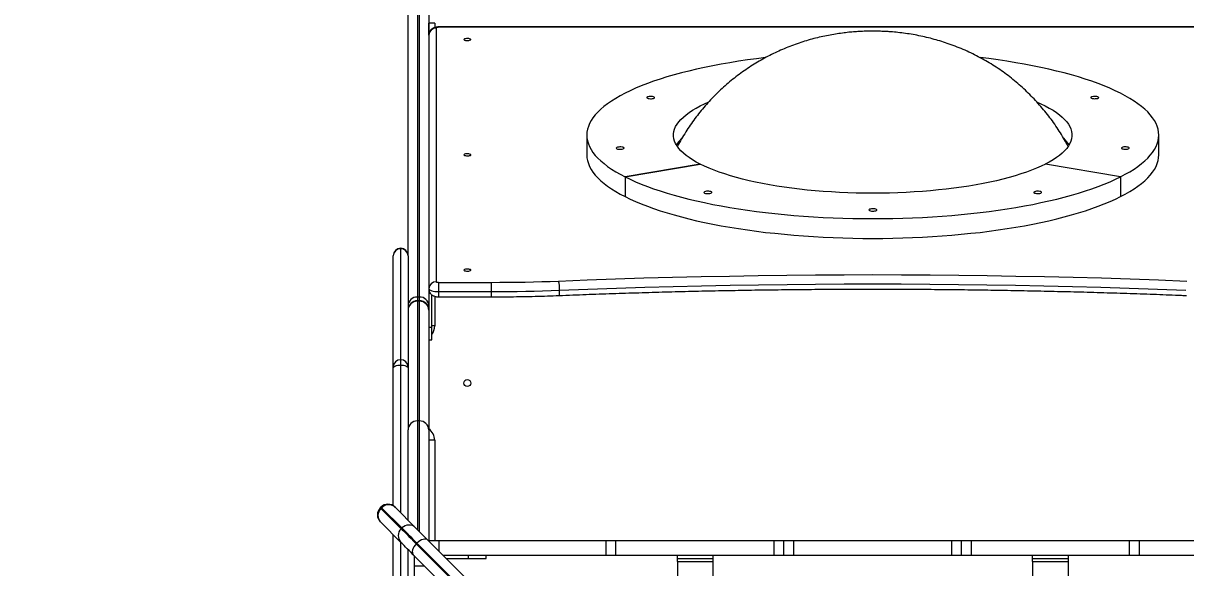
# Model space of a CAD drawing. Header units: millimetres. Extents: x -5609 to 5139, y -3980 to 3221.
# Drawn here: x -531 to 647, y 665 to 1217 of the extents above; entities that cross this region are included whole.
import ezdxf

# ---------------------------------------------------------------- set-up
doc = ezdxf.new("R2010")
doc.units = ezdxf.units.MM
for name, color, linetype in [('DIKOM_ОБЪЕКТ', 7, 'Continuous'), ('DIKOM_РАЗМЕР_ЗОНА', 7, 'Continuous'), ('DIKOM_РАЗМЕР_ОБЪЕКТА', 7, 'Continuous')]:
    doc.layers.add(name, color=color, linetype=linetype)
doc.styles.add('style1', font='arial.ttf', dxfattribs={"width": 0.8})
doc.dimstyles.new('1-50', dxfattribs={"dimtxt": 300, "dimasz": 200, "dimexe": 100, "dimexo": 0, "dimgap": 100, "dimtad": 1, "dimtxsty": 'style1', "dimcen": 200, "dimclrd": 7, "dimclre": 7, "dimclrt": 7, "dimadec": 1, "dimazin": 2, "dimtfac": 1, "dimtmove": 0, "dimatfit": 2, "dimfxl": 0, "dimlwd": 25, "dimlwe": 18, "dimarcsym": 0})

# ---------------------------------------------------------------- blocks, each defined once
blk = doc.blocks.new('A$Cc336a1e3')
at = {"color": 7, "linetype": 'Continuous', "lineweight": 15}
for p, q in [((2688.5, 2981.3), (2688.5, 2212.2)), ((2690.5, 2212.2), (2690.5, 2981.3)), ((2679, 2254.1), (2679, 2972.2)), ((2700, 2972.2), (2700, 2203.1)), ((2706, 2489.9), (2700, 2489.9)), ((2700, 2477.9), (2700, 2489.9)), ((2707.5, 2485.1), (2707.5, 2227.8)), ((3590, 2486.1), (2710, 2486.1)), ((3590, 2485.8), (2710, 2485.8)), ((2860.1, 2376.5), (2860.1, 2356.4)), ((3439.9, 2356.4), (3439.9, 2376.5)), ((2975.1, 2347), (2898.9, 2334.1)), ((2899, 2334.1), (2975.2, 2346.9)), ((3324.9, 2347), (3324.9, 2347)), ((3324.9, 2347), (3324.9, 2346.9)), ((3401.2, 2334.1), (3325, 2347)), ((2898.9, 2334.1), (2898.9, 2314)), ((2899, 2334.1), (2899, 2314)), ((3401.2, 2334.1), (3401.2, 2314.1)), ((2899, 2314), (2899, 2314)), ((2664, 2254), (2664, 2254.1)), ((2664, 2141.4), (2664, 2254)), ((2671.5, 2148.5), (2671.5, 2261.2)), ((2679, 2254.1), (2679, 2254)), ((2679, 2254), (2679, 2141.4)), ((2710, 2217.7), (2710, 2227)), ((2710, 2227), (2763.6, 2227)), ((2710, 2217.7), (2763.6, 2217.7)), ((2763.6, 2217.7), (2763.6, 2227)), ((2690.5, 2212.2), (2688.5, 2212.2)), ((2690.5, 2208.4), (2688.5, 2208.4)), ((2688.5, 2207.9), (2688.5, 2086.5)), ((2690.5, 2207.9), (2688.5, 2207.9)), ((2690.5, 2086.5), (2690.5, 2207.9)), ((2703, 2214.1), (2703, 2214.4)), ((2703, 2181.6), (2703, 2214.1)), ((2710, 2212.4), (2763.6, 2212.4)), ((2700, 2203.1), (2700, 2202.7)), ((2700, 2202.7), (2700, 2198.9)), ((2700, 2198.9), (2700, 2077.4)), ((2700, 2198.9), (2700, 2198.9)), ((2700, 2181.6), (2703, 2181.6)), ((2703, 2168.9), (2703, 2181.6)), ((2700, 2168.9), (2703, 2168.9)), ((2671.5, 2143.2), (2671.5, 2148.5)), ((2664, 2140), (2664, 2141.4)), ((2664, 2000.4), (2664, 2140)), ((2679, 2141.4), (2679, 2140)), ((2679, 2140), (2679, 2077.4)), ((2690.5, 2086.5), (2688.5, 2086.5)), ((2679, 1985.8), (2679, 2077.4)), ((2700, 2077.4), (2700, 1964.8)), ((2706, 2066.9), (2700, 2066.9)), ((2651.5, 1999.1), (2650.8, 1998.4)), ((2652.2, 1998.4), (2651.5, 1997.7)), ((2651.5, 1997.7), (2672, 1977.2)), ((2672.7, 1977.9), (2652.2, 1998.4)), ((2666.1, 1998.7), (2686.6, 1978.1)), ((2671.8, 1963.3), (2651.2, 1983.8)), ((2664, 1863.9), (2664, 1971.1)), ((2672.7, 1977.9), (2672, 1977.2)), ((2686.6, 1978.1), (2699.1, 1965.6)), ((2679, 1862.8), (2679, 1956.1)), ((2688, 1962.6), (2687.3, 1961.9)), ((2687.3, 1961.9), (2750.8, 1898.4)), ((2751.5, 1899.1), (2688, 1962.6)), ((2699.1, 1965.6), (2762.7, 1902.1)), ((2700, 1964.8), (2700, 1964.9)), ((2710.6, 1964.9), (2700, 1964.9)), ((2879.8, 1964.9), (2710.6, 1964.9)), ((2879.8, 1949.9), (2879.8, 1964.9)), ((2889.7, 1964.9), (2879.8, 1964.9)), ((2889.7, 1949.9), (2889.7, 1964.9)), ((3050, 1964.9), (2889.7, 1964.9)), ((3050, 1949.9), (3050, 1964.9)), ((3060, 1964.9), (3050, 1964.9)), ((3060, 1949.9), (3060, 1964.9)), ((3070, 1964.9), (3060, 1964.9)), ((3070, 1949.9), (3070, 1964.9)), ((3230, 1964.9), (3070, 1964.9)), ((3230, 1949.9), (3230, 1964.9)), ((3240, 1964.9), (3230, 1964.9)), ((3240, 1949.9), (3240, 1964.9)), ((3250, 1964.9), (3240, 1964.9)), ((3250, 1949.9), (3250, 1964.9)), ((3410.3, 1964.9), (3250, 1964.9)), ((3410.3, 1949.9), (3410.3, 1964.9)), ((3420.2, 1964.9), (3410.3, 1964.9)), ((3420.2, 1949.9), (3420.2, 1964.9)), ((3589.4, 1964.9), (3420.2, 1964.9)), ((2747.8, 1887.2), (2684.3, 1950.8)), ((2685.2, 1949.9), (2685, 1949.9)), ((2685, 1949.9), (2685, 1939.3)), ((2879.8, 1949.9), (2714.8, 1949.9)), ((2717.8, 1946.9), (2740, 1946.9)), ((2740, 1949.9), (2740, 1946.9)), ((2740, 1946.9), (2758, 1946.9)), ((2758, 1946.9), (2758, 1949.9)), ((2889.7, 1949.9), (2879.8, 1949.9)), ((3050, 1949.9), (2889.7, 1949.9)), ((2952, 1946.9), (2952, 1949.9)), ((2952, 1946.9), (2988, 1946.9)), ((2952, 1943.9), (2952, 1946.9)), ((2988, 1949.9), (2988, 1946.9)), ((2988, 1946.9), (2988, 1943.9)), ((3060, 1949.9), (3050, 1949.9)), ((3070, 1949.9), (3060, 1949.9)), ((3230, 1949.9), (3070, 1949.9)), ((3240, 1949.9), (3230, 1949.9)), ((3250, 1949.9), (3240, 1949.9)), ((3410.3, 1949.9), (3250, 1949.9)), ((3312, 1946.9), (3312, 1949.9)), ((3312, 1946.9), (3348, 1946.9)), ((3312, 1943.9), (3312, 1946.9)), ((3348, 1949.9), (3348, 1946.9)), ((3348, 1946.9), (3348, 1943.9)), ((3420.2, 1949.9), (3410.3, 1949.9)), ((3585.2, 1949.9), (3420.2, 1949.9)), ((2685, 1939.3), (2685, 1770.2)), ((2952, 1943.9), (2988, 1943.9)), ((2952, 1943.9), (2952, 1909.9)), ((2988, 1943.9), (2988, 1909.9)), ((3312, 1943.9), (3348, 1943.9)), ((3312, 1943.9), (3312, 1909.9)), ((3348, 1943.9), (3348, 1909.9))]:
    blk.add_line(p, q, dxfattribs=at)
at = {"color": 8, "linetype": 'Continuous', "lineweight": 15}
for p, q in [((2706, 2489.9), (2706, 2485.5)), ((2710, 2485.8), (2710, 2486.1)), ((3343.7, 2372.7), (3347.3, 2368.7)), ((2671.5, 2261.2), (2671.5, 2261.6)), ((2710, 2212.4), (2710, 2217.7)), ((2763.6, 2212.4), (2763.6, 2217.7)), ((2688.5, 2212.2), (2688.5, 2208.4)), ((2688.5, 2208.4), (2688.5, 2207.9)), ((2690.5, 2208.4), (2690.5, 2212.2)), ((2690.5, 2207.9), (2690.5, 2208.4)), ((2706, 2212.9), (2706, 2182.9)), ((2679.8, 2202.7), (2679, 2202.7)), ((2700, 2202.7), (2699.2, 2202.7)), ((2706, 2182.9), (2703, 2182.9)), ((2671.5, 1993.3), (2671.5, 2143.2)), ((2688.5, 2086.5), (2688.5, 1976.3)), ((2690.5, 1974.3), (2690.5, 2086.5)), ((2706, 2066.9), (2706, 1964.9)), ((2652.2, 1998.4), (2651.5, 1999.1)), ((2671.5, 1867.1), (2671.5, 1963.6)), ((2710.6, 1954.2), (2710.6, 1964.9)), ((2695.7, 1939.3), (2685, 1939.3))]:
    blk.add_line(p, q, dxfattribs=at)
at = {"color": 7, "linetype": 'Continuous', "lineweight": 15, "flags": 128}
for points in [[(2710, 2485.8), (2709.5, 2485.8), (2709, 2485.7), (2708.6, 2485.7), (2708.2, 2485.6), (2707.9, 2485.5), (2707.7, 2485.3), (2707.5, 2485.2), (2707.5, 2485.1)], [(2735.5, 2473.4), (2735.7, 2473), (2736.2, 2472.7), (2737.1, 2472.5), (2738.1, 2472.4), (2739.3, 2472.3), (2740.4, 2472.4), (2741.4, 2472.6), (2742.1, 2472.9), (2742.5, 2473.2), (2742.5, 2473.5), (2742.1, 2473.8), (2741.4, 2474.1), (2740.4, 2474.3), (2739.3, 2474.4), (2738.1, 2474.4), (2737.1, 2474.2), (2736.2, 2474), (2735.7, 2473.7), (2735.5, 2473.4)], [(3041.3, 2455.1), (3032.1, 2453.9), (3022.9, 2452.7), (3013.9, 2451.3), (3005, 2449.9), (2996.4, 2448.4), (2987.9, 2446.8), (2979.6, 2445.1), (2971.5, 2443.3), (2963.6, 2441.4), (2956, 2439.5), (2948.6, 2437.5), (2941.4, 2435.4), (2934.5, 2433.2), (2927.9, 2431), (2921.5, 2428.7), (2915.4, 2426.3), (2909.6, 2423.9), (2904.1, 2421.4), (2898.9, 2418.9), (2894, 2416.3), (2889.4, 2413.6), (2885.1, 2410.9), (2881.2, 2408.2), (2877.5, 2405.5), (2874.3, 2402.7), (2871.3, 2399.8), (2868.7, 2397), (2866.4, 2394.1), (2864.5, 2391.2), (2862.9, 2388.3), (2861.7, 2385.3), (2860.8, 2382.4), (2860.3, 2379.4), (2860.1, 2376.5), (2860.3, 2373.5), (2860.8, 2370.5), (2861.7, 2367.6), (2862.9, 2364.7), (2864.5, 2361.7), (2866.4, 2358.8), (2868.7, 2355.9), (2871.3, 2353.1), (2874.3, 2350.3), (2877.6, 2347.5), (2881.2, 2344.7), (2885.2, 2342), (2889.4, 2339.3), (2894, 2336.7), (2899, 2334.1)], [(3401.2, 2334.2), (3406, 2336.7), (3410.6, 2339.3), (3414.8, 2342), (3418.8, 2344.7), (3422.4, 2347.5), (3425.7, 2350.3), (3428.7, 2353.1), (3431.3, 2356), (3433.6, 2358.9), (3435.5, 2361.8), (3437.1, 2364.7), (3438.3, 2367.6), (3439.2, 2370.6), (3439.7, 2373.5), (3439.9, 2376.5), (3439.7, 2379.5), (3439.2, 2382.4), (3438.3, 2385.4), (3437.1, 2388.3), (3435.5, 2391.2), (3433.6, 2394.1), (3431.3, 2397), (3428.7, 2399.9), (3425.7, 2402.7), (3422.4, 2405.5), (3418.8, 2408.3), (3414.8, 2411), (3410.5, 2413.7), (3405.9, 2416.3), (3401, 2418.9), (3395.8, 2421.4), (3390.3, 2423.9), (3384.5, 2426.3), (3378.4, 2428.7), (3372, 2431), (3365.4, 2433.2), (3358.5, 2435.4), (3351.3, 2437.5), (3343.9, 2439.5), (3336.3, 2441.4), (3328.4, 2443.3), (3320.3, 2445.1), (3312, 2446.8), (3303.5, 2448.4), (3294.9, 2449.9), (3286, 2451.4), (3277, 2452.7), (3267.8, 2454), (3258.7, 2455.1)], [(2926.9, 2415.5), (2925.8, 2415.6), (2924.6, 2415.6), (2923.4, 2415.6), (2922.4, 2415.4), (2921.6, 2415.1), (2921.1, 2414.8), (2920.9, 2414.5), (2921.1, 2414.1), (2921.6, 2413.8), (2922.4, 2413.6), (2923.4, 2413.4), (2924.6, 2413.3), (2925.8, 2413.3), (2926.9, 2413.5), (2927.8, 2413.7), (2928.5, 2414), (2928.8, 2414.3), (2928.8, 2414.6), (2928.5, 2415), (2927.8, 2415.3), (2926.9, 2415.5)], [(3377, 2413.5), (3378, 2413.7), (3378.6, 2414), (3379, 2414.3), (3379, 2414.7), (3378.6, 2415), (3378, 2415.3), (3377, 2415.5), (3375.9, 2415.6), (3374.7, 2415.7), (3373.6, 2415.6), (3372.5, 2415.4), (3371.7, 2415.2), (3371.2, 2414.9), (3371, 2414.5), (3371.2, 2414.2), (3371.7, 2413.8), (3372.5, 2413.6), (3373.6, 2413.4), (3374.7, 2413.3), (3375.9, 2413.4), (3377, 2413.5)], [(2975.2, 2346.9), (2971.1, 2349.1), (2967.3, 2351.3), (2963.9, 2353.6), (2960.8, 2355.9), (2958, 2358.2), (2955.5, 2360.6), (2953.4, 2363), (2951.7, 2365.4), (2950.2, 2367.8), (2949.2, 2370.3), (2948.5, 2372.8), (2948.1, 2375.2), (2948.1, 2377.7), (2948.5, 2380.2), (2949.2, 2382.6), (2950.2, 2385.1), (2951.6, 2387.5), (2953.4, 2390), (2955.5, 2392.3), (2958, 2394.7), (2960.7, 2397.1), (2963.8, 2399.4), (2967.3, 2401.6), (2971, 2403.8), (2975.1, 2406), (2979.5, 2408.1), (2983.3, 2409.8)], [(3316.7, 2409.8), (3320.4, 2408.1), (3324.8, 2406), (3328.9, 2403.9), (3332.7, 2401.6), (3336.1, 2399.4), (3339.2, 2397.1), (3342, 2394.7), (3344.4, 2392.4), (3346.6, 2390), (3348.3, 2387.6), (3349.7, 2385.1), (3350.8, 2382.7), (3351.5, 2380.2), (3351.9, 2377.7), (3351.9, 2375.3), (3351.5, 2372.8), (3350.8, 2370.3), (3349.7, 2367.9), (3348.3, 2365.4), (3346.6, 2363), (3344.5, 2360.6), (3342, 2358.2), (3339.2, 2355.9), (3336.1, 2353.6), (3332.7, 2351.4), (3328.9, 2349.1), (3324.9, 2347)], [(2735.5, 2356.4), (2735.7, 2356.1), (2736.2, 2355.8), (2737.1, 2355.6), (2738.1, 2355.4), (2739.3, 2355.4), (2740.4, 2355.5), (2741.4, 2355.7), (2742.1, 2355.9), (2742.5, 2356.2), (2742.5, 2356.6), (2742.1, 2356.9), (2741.4, 2357.2), (2740.4, 2357.4), (2739.3, 2357.4), (2738.1, 2357.4), (2737.1, 2357.3), (2736.2, 2357), (2735.7, 2356.7), (2735.5, 2356.4)], [(2895.9, 2364.3), (2894.8, 2364.4), (2893.6, 2364.4), (2892.5, 2364.3), (2891.4, 2364.2), (2890.6, 2363.9), (2890.1, 2363.6), (2889.9, 2363.3), (2890.1, 2362.9), (2890.6, 2362.6), (2891.4, 2362.3), (2892.5, 2362.2), (2893.6, 2362.1), (2894.8, 2362.1), (2895.9, 2362.2), (2896.9, 2362.5), (2897.5, 2362.7), (2897.9, 2363.1), (2897.9, 2363.4), (2897.5, 2363.8), (2896.9, 2364.1), (2895.9, 2364.3)], [(2952.6, 2366), (2952.3, 2365.6), (2952, 2364.9)], [(3348, 2364.9), (3347.7, 2365.6), (3347.4, 2366)], [(3408.1, 2362.3), (3409, 2362.5), (3409.7, 2362.8), (3410, 2363.1), (3410, 2363.5), (3409.7, 2363.8), (3409, 2364.1), (3408, 2364.3), (3406.9, 2364.4), (3405.8, 2364.5), (3404.6, 2364.4), (3403.6, 2364.2), (3402.7, 2364), (3402.2, 2363.6), (3402.1, 2363.3), (3402.2, 2363), (3402.7, 2362.6), (3403.6, 2362.4), (3404.6, 2362.2), (3405.8, 2362.1), (3406.9, 2362.2), (3408.1, 2362.3)], [(2860.1, 2356.4), (2860.1, 2356.4), (2860.3, 2353.4), (2860.8, 2350.5), (2861.7, 2347.5), (2862.9, 2344.6), (2864.5, 2341.7), (2866.4, 2338.7), (2868.7, 2335.9), (2871.3, 2333), (2874.3, 2330.2), (2877.6, 2327.4), (2881.2, 2324.6), (2885.2, 2321.9), (2889.4, 2319.2), (2894, 2316.6), (2899, 2314)], [(3325, 2347), (3320.6, 2344.9), (3315.9, 2342.8), (3310.9, 2340.8), (3305.7, 2338.9), (3300.2, 2337), (3294.4, 2335.2), (3288.3, 2333.5), (3282, 2331.8), (3275.5, 2330.2), (3268.8, 2328.8), (3261.8, 2327.3), (3254.7, 2326), (3247.4, 2324.8), (3239.9, 2323.6), (3232.2, 2322.6), (3224.4, 2321.6), (3216.5, 2320.8), (3208.4, 2320), (3200.3, 2319.3), (3192.1, 2318.8), (3183.7, 2318.3), (3175.4, 2317.9), (3167, 2317.7), (3158.5, 2317.5), (3150.1, 2317.5), (3141.6, 2317.5), (3133.2, 2317.7), (3124.7, 2317.9), (3116.4, 2318.3), (3108.1, 2318.8), (3099.8, 2319.3), (3091.7, 2320), (3083.6, 2320.7), (3075.7, 2321.6), (3067.9, 2322.6), (3060.2, 2323.6), (3052.7, 2324.8), (3045.4, 2326), (3038.3, 2327.3), (3031.3, 2328.7), (3024.6, 2330.2), (3018.1, 2331.8), (3011.8, 2333.5), (3005.7, 2335.2), (2999.9, 2337), (2994.4, 2338.9), (2989.1, 2340.8), (2984.2, 2342.8), (2979.5, 2344.9), (2975.1, 2347)], [(3401.2, 2314.1), (3406, 2316.6), (3410.6, 2319.3), (3414.8, 2321.9), (3418.8, 2324.7), (3422.4, 2327.4), (3425.7, 2330.2), (3428.7, 2333), (3431.3, 2335.9), (3433.6, 2338.8), (3435.5, 2341.7), (3437.1, 2344.6), (3438.3, 2347.6), (3439.2, 2350.5), (3439.7, 2353.5), (3439.9, 2356.4)], [(2898.9, 2334.1), (2904.1, 2331.6), (2909.6, 2329.1), (2915.4, 2326.7), (2921.5, 2324.3), (2927.9, 2322), (2934.5, 2319.8), (2941.5, 2317.6), (2948.6, 2315.5), (2956, 2313.5), (2963.7, 2311.6), (2971.5, 2309.7), (2979.6, 2307.9), (2987.9, 2306.2), (2996.4, 2304.6), (3005.1, 2303.1), (3013.9, 2301.7), (3022.9, 2300.3), (3032.1, 2299.1), (3041.4, 2297.9), (3050.9, 2296.8), (3060.5, 2295.9), (3070.1, 2295), (3079.9, 2294.3), (3089.8, 2293.6), (3099.7, 2293), (3109.7, 2292.6), (3119.8, 2292.2), (3129.8, 2291.9), (3140, 2291.8), (3150.1, 2291.7), (3160.2, 2291.8), (3170.3, 2291.9), (3180.4, 2292.2), (3190.4, 2292.6), (3200.4, 2293), (3210.4, 2293.6), (3220.2, 2294.3), (3230, 2295), (3239.7, 2295.9), (3249.3, 2296.9), (3258.7, 2297.9), (3268, 2299.1), (3277.2, 2300.3), (3286.2, 2301.7), (3295.1, 2303.1), (3303.7, 2304.6), (3312.2, 2306.2), (3320.5, 2307.9), (3328.6, 2309.7), (3336.5, 2311.6), (3344.1, 2313.5), (3351.5, 2315.5), (3358.7, 2317.6), (3365.6, 2319.8), (3372.2, 2322), (3378.6, 2324.3), (3384.7, 2326.7), (3390.5, 2329.1), (3396, 2331.6), (3401.2, 2334.1)], [(2898.9, 2314), (2904.1, 2311.5), (2909.6, 2309), (2915.4, 2306.6), (2921.5, 2304.2), (2927.9, 2301.9), (2934.5, 2299.7), (2941.5, 2297.5), (2948.6, 2295.4), (2956, 2293.4), (2963.7, 2291.5), (2971.5, 2289.6), (2979.6, 2287.8), (2987.9, 2286.1), (2996.4, 2284.5), (3005.1, 2283), (3013.9, 2281.6), (3022.9, 2280.2), (3032.1, 2279), (3041.4, 2277.8), (3050.9, 2276.8), (3060.5, 2275.8), (3070.1, 2274.9), (3079.9, 2274.2), (3089.8, 2273.5), (3099.7, 2272.9), (3109.7, 2272.5), (3119.8, 2272.1), (3129.8, 2271.9), (3140, 2271.7), (3150.1, 2271.7), (3160.2, 2271.7), (3170.3, 2271.9), (3180.4, 2272.1), (3190.4, 2272.5), (3200.4, 2272.9), (3210.4, 2273.5), (3220.2, 2274.2), (3230, 2274.9), (3239.7, 2275.8), (3249.3, 2276.8), (3258.7, 2277.8), (3268, 2279), (3277.2, 2280.2), (3286.2, 2281.6), (3295.1, 2283), (3303.7, 2284.5), (3312.2, 2286.2), (3320.5, 2287.9), (3328.6, 2289.6), (3336.5, 2291.5), (3344.1, 2293.4), (3351.5, 2295.5), (3358.7, 2297.6), (3365.6, 2299.7), (3372.2, 2302), (3378.6, 2304.3), (3384.7, 2306.6), (3390.5, 2309), (3396, 2311.5), (3401.2, 2314.1)], [(2978.9, 2318.3), (2979.1, 2317.9), (2979.6, 2317.6), (2980.4, 2317.3), (2981.4, 2317.2), (2982.6, 2317.1), (2983.8, 2317.1), (2984.9, 2317.3), (2985.8, 2317.5), (2986.5, 2317.8), (2986.8, 2318.1), (2986.8, 2318.4), (2986.5, 2318.8), (2985.8, 2319.1), (2984.9, 2319.3), (2983.8, 2319.4), (2982.6, 2319.4), (2981.4, 2319.4), (2980.4, 2319.2), (2979.6, 2318.9), (2979.1, 2318.6), (2978.9, 2318.3)], [(3313.2, 2318.3), (3313.4, 2317.9), (3313.9, 2317.6), (3314.8, 2317.4), (3315.8, 2317.2), (3316.9, 2317.1), (3318.1, 2317.1), (3319.2, 2317.3), (3320.2, 2317.5), (3320.8, 2317.8), (3321.2, 2318.1), (3321.2, 2318.5), (3320.8, 2318.8), (3320.2, 2319.1), (3319.2, 2319.3), (3318.1, 2319.4), (3316.9, 2319.4), (3315.8, 2319.4), (3314.8, 2319.2), (3313.9, 2318.9), (3313.4, 2318.6), (3313.2, 2318.3)], [(3146.1, 2300.5), (3146.2, 2300.2), (3146.8, 2299.9), (3147.6, 2299.6), (3148.6, 2299.4), (3149.8, 2299.3), (3151, 2299.4), (3152.1, 2299.5), (3153, 2299.7), (3153.7, 2300), (3154, 2300.3), (3154, 2300.7), (3153.7, 2301), (3153, 2301.3), (3152.1, 2301.5), (3151, 2301.6), (3149.8, 2301.7), (3148.6, 2301.6), (3147.6, 2301.4), (3146.8, 2301.2), (3146.2, 2300.9), (3146.1, 2300.5)], [(2735.5, 2239.5), (2735.7, 2239.1), (2736.2, 2238.8), (2737.1, 2238.6), (2738.1, 2238.5), (2739.3, 2238.4), (2740.4, 2238.5), (2741.4, 2238.7), (2742.1, 2239), (2742.5, 2239.3), (2742.5, 2239.6), (2742.1, 2240), (2741.4, 2240.2), (2740.4, 2240.4), (2739.3, 2240.5), (2738.1, 2240.5), (2737.1, 2240.3), (2736.2, 2240.1), (2735.7, 2239.8), (2735.5, 2239.5)], [(2707.5, 2227.8), (2707.5, 2227.6), (2707.7, 2227.5), (2707.9, 2227.4), (2708.2, 2227.3), (2708.6, 2227.2), (2709, 2227.1), (2709.5, 2227.1), (2710, 2227)], [(2763.6, 2227), (2772.1, 2227.1), (2780.7, 2227.1), (2789.2, 2227.2), (2797.7, 2227.4), (2806.2, 2227.6), (2814.7, 2227.8), (2823.1, 2228.1), (2831.6, 2228.4)], [(2831.6, 2228.4), (2860.4, 2229.5), (2889.2, 2230.5), (2918.1, 2231.5), (2947, 2232.3), (2975.9, 2232.9), (3004.9, 2233.5), (3033.9, 2234), (3062.9, 2234.4), (3091.9, 2234.7), (3121, 2234.8), (3150, 2234.9), (3179, 2234.8), (3208.1, 2234.7), (3237.1, 2234.4), (3266.1, 2234), (3295.1, 2233.5), (3324.1, 2232.9), (3353, 2232.3), (3381.9, 2231.5), (3410.8, 2230.5), (3439.6, 2229.5), (3468.4, 2228.4)], [(2700, 2220.6), (2700.2, 2220), (2700.8, 2219.5), (2701.7, 2219), (2702.9, 2218.5), (2704.4, 2218.2), (2706.2, 2217.9), (2708, 2217.7), (2710, 2217.7)], [(2763.6, 2217.7), (2772.3, 2217.7), (2780.9, 2217.8), (2789.6, 2217.9), (2798.2, 2218), (2806.8, 2218.2), (2815.4, 2218.5), (2824, 2218.7), (2832.6, 2219.1)], [(2832.6, 2219.1), (2861.3, 2220.2), (2890.1, 2221.2), (2918.8, 2222.1), (2947.6, 2222.9), (2976.5, 2223.6), (3005.4, 2224.2), (3034.3, 2224.7), (3063.2, 2225), (3092.1, 2225.3), (3121.1, 2225.5), (3150, 2225.5), (3178.9, 2225.5), (3207.9, 2225.3), (3236.8, 2225), (3265.7, 2224.7), (3294.6, 2224.2), (3323.5, 2223.6), (3352.4, 2222.9), (3381.2, 2222.1), (3409.9, 2221.2), (3438.7, 2220.2), (3467.4, 2219.1)], [(2664, 2140), (2664.1, 2140.7), (2664.6, 2141.3), (2665.3, 2141.8), (2666.2, 2142.3), (2667.3, 2142.7), (2668.6, 2143), (2670, 2143.2), (2671.5, 2143.2)], [(2671.5, 2143.2), (2673, 2143.2), (2674.4, 2143), (2675.7, 2142.7), (2676.8, 2142.3), (2677.7, 2141.8), (2678.4, 2141.3), (2678.9, 2140.7), (2679, 2140)], [(2665.6, 1999.1), (2665.7, 1999), (2666.1, 1998.7)], [(2651.2, 1983.8), (2650.9, 1984.2), (2650.8, 1984.3)], [(2672, 1977.2), (2673, 1976.2), (2674.3, 1974.9), (2675.9, 1973.3), (2677.7, 1971.5), (2679.8, 1969.4), (2682.1, 1967.1), (2684.6, 1964.6), (2687.3, 1961.9)], [(2688, 1962.6), (2685.3, 1965.3), (2682.8, 1967.8), (2680.5, 1970.1), (2678.4, 1972.2), (2676.6, 1974), (2675, 1975.6), (2673.7, 1976.9), (2672.7, 1977.9)], [(2684.3, 1950.8), (2682.1, 1953), (2680, 1955), (2678.1, 1956.9), (2676.4, 1958.6), (2674.9, 1960.1), (2673.7, 1961.4), (2672.6, 1962.5), (2671.8, 1963.3)], [(2687.3, 1961.9), (2686, 1960.4), (2684.9, 1958.9), (2684.1, 1957.3), (2683.5, 1955.7), (2683.2, 1954.2), (2683.3, 1952.9), (2683.6, 1951.7), (2684.3, 1950.8)], [(2699.1, 1965.6), (2698.2, 1966.3), (2697, 1966.6), (2695.7, 1966.7), (2694.2, 1966.4), (2692.6, 1965.8), (2691, 1965), (2689.5, 1963.9), (2688, 1962.6)]]:
    blk.add_lwpolyline(points, dxfattribs=at)
at = {"color": 8, "linetype": 'Continuous', "lineweight": 15, "flags": 128}
for points in [[(2831.9, 2213.8), (2832, 2213.8), (2832.2, 2214.1), (2832.3, 2214.6), (2832.4, 2215.5), (2832.5, 2216.5), (2832.6, 2217.7), (2832.6, 2219.1)], [(2650.8, 1998.4), (2650.8, 1998.4), (2651, 1998.2), (2651.5, 1997.7)]]:
    blk.add_lwpolyline(points, dxfattribs=at)
at = {"color": 7, "linetype": 'Continuous', "lineweight": 15}
blk.add_circle((2739, 2124.9), 3.5, dxfattribs=at)
for centre, radius, start, end in [((2707.3, 2477.7), 7.34, 88.7489, 178.6926), ((2979.8, 2349), 33.7, 133.7204, 148.7467), ((3320.2, 2349), 33.6, 31.2504, 46.0208), ((2671.5, 2254.1), 7.5, 90, 180), ((2671.3, 2253.8), 7.34, 88.7492, 178.6918), ((2671.5, 2254.1), 7.5, 0, 90), ((2671.7, 2253.8), 7.34, 1.3083, 91.2507), ((2707.3, 2220.4), 7.34, 88.7494, 178.6917), ((2800.9, 2220.3), 31.7, 357.7972, 14.843), ((2705.6, 2214.1), 5.55, 148.0995, 179.9114), ((2688.3, 2202.9), 9.3, 88.7495, 178.6917), ((2688.5, 2198.9), 9.5, 90, 180), ((2688.3, 2198.6), 9.3, 88.7495, 178.6917), ((2690.7, 2202.9), 9.3, 1.3087, 91.2502), ((2690.5, 2198.9), 9.5, 0, 90), ((2690.7, 2198.6), 9.3, 1.3087, 91.2502), ((2671.3, 2141.2), 7.34, 88.7492, 178.6918), ((2671.7, 2141.2), 7.34, 1.3083, 91.2507), ((2688.3, 2077.2), 9.3, 88.749, 178.6919), ((2690.7, 2077.2), 9.3, 1.3085, 91.2508), ((2657.9, 1991.3), 10, 135, 225), ((2658.3, 1990.6), 9.84, 134.057, 224.0251), ((2658.6, 1992), 10, 45, 135), ((2659.3, 1991.6), 9.84, 45.9749, 135.9429), ((2679.8, 1971.1), 9.84, 45.9755, 135.9423), ((2678.8, 1970.1), 9.84, 134.0568, 224.0254)]:
    blk.add_arc(centre, radius, start, end, dxfattribs=at)
at = {"color": 8, "linetype": 'Continuous', "lineweight": 15}
for centre, start, end in [((2692, 2182.9), 321.7868, 0), ((2692, 2066.9), 0, 55.1501)]:
    blk.add_arc(centre, 14, start, end, dxfattribs=at)
at = {"color": 7, "linetype": 'Continuous', "lineweight": 15}
for points, knots in [([(2710, 2486.1), (2709.7, 2486.1), (2708.9, 2486.1), (2707.4, 2485.9), (2705.8, 2485.6), (2704.4, 2485), (2703.3, 2484.3), (2702.2, 2483.4), (2701.3, 2482.3), (2700.6, 2481), (2700.2, 2479.7), (2700, 2478.6), (2700, 2478), (2700, 2477.9)], [0, 0, 0, 0, 0.058737, 0.171534, 0.304896, 0.397297, 0.489688, 0.583935, 0.680544, 0.779145, 0.879062, 0.97967, 1, 1, 1, 1]), ([(3150, 2481.9), (3147.1, 2481.8), (3143.1, 2481.8), (3137, 2481.5), (3131.8, 2481.2), (3125.6, 2480.7), (3119.1, 2479.9), (3112.1, 2478.9), (3105, 2477.6), (3097.6, 2476.1), (3090.2, 2474.3), (3082.7, 2472.2), (3075.2, 2469.8), (3067.7, 2467.1), (3060.3, 2464.1), (3052.9, 2460.9), (3045.7, 2457.4), (3038.5, 2453.5), (3031.5, 2449.5), (3024.6, 2445.1), (3017.8, 2440.5), (3011.3, 2435.6), (3004.9, 2430.5), (2998.7, 2425.1), (2992.7, 2419.5), (2986.9, 2413.6), (2981.4, 2407.6), (2976, 2401.3), (2970.9, 2394.9), (2966.1, 2388.2), (2961.5, 2381.4), (2957.2, 2374.3), (2954.2, 2369.2), (2952.8, 2366.4), (2952.6, 2366.1)], [0, 0, 0, 0, 0.035965, 0.050654, 0.075136, 0.100753, 0.128471, 0.157657, 0.188014, 0.219252, 0.251149, 0.283541, 0.316307, 0.349363, 0.382647, 0.416115, 0.449728, 0.483461, 0.517289, 0.551194, 0.585162, 0.619181, 0.653241, 0.687336, 0.721458, 0.755604, 0.78977, 0.823952, 0.858148, 0.892356, 0.926575, 0.960802, 0.995037, 1, 1, 1, 1]), ([(3347.4, 2366.1), (3347, 2366.7), (3345.4, 2369.8), (3342.3, 2375.2), (3338, 2382.2), (3333.3, 2389.1), (3328.4, 2395.8), (3323.2, 2402.2), (3317.8, 2408.5), (3312.1, 2414.6), (3306.2, 2420.5), (3300.1, 2426.2), (3293.8, 2431.6), (3287.2, 2436.8), (3280.4, 2441.7), (3273.5, 2446.4), (3266.3, 2450.8), (3258.9, 2455), (3251.3, 2458.9), (3243.6, 2462.5), (3235.6, 2465.8), (3227.7, 2468.8), (3219.9, 2471.4), (3212.3, 2473.6), (3204.5, 2475.6), (3196.8, 2477.3), (3189, 2478.7), (3181.3, 2479.9), (3173.8, 2480.7), (3167.4, 2481.3), (3161.7, 2481.6), (3156.1, 2481.8), (3152.2, 2481.9), (3150, 2481.9)], [0, 0, 0, 0, 0.008777, 0.043186, 0.077613, 0.112056, 0.146522, 0.181011, 0.215529, 0.250078, 0.284667, 0.319301, 0.353989, 0.388742, 0.423574, 0.458502, 0.493548, 0.528743, 0.564124, 0.599746, 0.63568, 0.672028, 0.705008, 0.738071, 0.771207, 0.804366, 0.837418, 0.870056, 0.901514, 0.930631, 0.951044, 0.972428, 1, 1, 1, 1]), ([(2700, 2220.6), (2700, 2220.1), (2700.1, 2219), (2700.6, 2217.6), (2701.2, 2216.4), (2702, 2215.3), (2702.9, 2214.5), (2704, 2213.8), (2705.1, 2213.2), (2706.3, 2212.8), (2707.7, 2212.5), (2709, 2212.4), (2709.8, 2212.4), (2710, 2212.4)], [0, 0, 0, 0, 0.11125, 0.210322, 0.303973, 0.393289, 0.479307, 0.563417, 0.647964, 0.73738, 0.839496, 0.953702, 1, 1, 1, 1]), ([(2831.9, 2213.8), (2836.6, 2213.9), (2850.2, 2214.5), (2872.7, 2215.3), (2899.5, 2216.2), (2926.3, 2217), (2953.2, 2217.8), (2980.1, 2218.4), (3007, 2218.9), (3033.9, 2219.4), (3060.9, 2219.7), (3087.8, 2220), (3114.8, 2220.1), (3141.8, 2220.2), (3168.7, 2220.2), (3195.7, 2220.1), (3222.7, 2219.9), (3249.6, 2219.6), (3276.6, 2219.2), (3303.5, 2218.7), (3330.4, 2218.1), (3357.3, 2217.5), (3384.1, 2216.7), (3410.9, 2215.9), (3437.3, 2215), (3456.3, 2214.2), (3466.4, 2213.8), (3468.1, 2213.8)], [0, 0, 0, 0, 0.022241, 0.064501, 0.106761, 0.149021, 0.191281, 0.233542, 0.275802, 0.318063, 0.360324, 0.402584, 0.444845, 0.487106, 0.529367, 0.571628, 0.613888, 0.656149, 0.69841, 0.740671, 0.782931, 0.825192, 0.867452, 0.909712, 0.951973, 0.992008, 1, 1, 1, 1]), ([(2763.6, 2212.4), (2765.8, 2212.4), (2772.2, 2212.4), (2782.7, 2212.5), (2795.3, 2212.6), (2807.7, 2212.9), (2820, 2213.3), (2828, 2213.6), (2831.9, 2213.8)], [0, 0, 0, 0, 0.096278, 0.279184, 0.462095, 0.645008, 0.827924, 1, 1, 1, 1])]:
    blk.add_open_spline(points, degree=3, knots=knots, dxfattribs=at)
at = {"color": 8, "linetype": 'Continuous', "lineweight": 15}
blk.add_open_spline([(2956.3, 2372.7), (2954.9, 2371.3), (2952.8, 2369.2), (2951.6, 2367.1), (2951.2, 2366.4)], degree=3, knots=[0, 0, 0, 0, 0.679034, 1, 1, 1, 1], dxfattribs=at)
blk = doc.blocks.new('*D1')
at = {"layer": 'Defpoints', "color": 0, "transparency": 16777216}
for p in [(791.3, 1721.4), (-4598.5, -1272.9), (790.3, -1272.9)]:
    blk.add_point(p, dxfattribs=at)
at = {"layer": 'DIKOM_РАЗМЕР_ОБЪЕКТА', "color": 7, "lineweight": 18, "transparency": 16777216}
for p, q in [((791.3, 1721.4), (-4698.5, 1721.4)), ((790.3, -1272.9), (-4698.5, -1272.9))]:
    blk.add_line(p, q, dxfattribs=at)
at = {"layer": 'DIKOM_РАЗМЕР_ОБЪЕКТА', "color": 7, "lineweight": 25, "transparency": 16777216}
blk.add_line((-4598.5, 1521.4), (-4598.5, -1072.9), dxfattribs=at)
at = {"layer": 'DIKOM_РАЗМЕР_ОБЪЕКТА', "color": 7, "transparency": 16777216}
for points in [[(-4631.8, 1521.4), (-4565.2, 1521.4), (-4598.5, 1721.4)], [(-4631.8, -1072.9), (-4565.2, -1072.9), (-4598.5, -1272.9)]]:
    blk.add_solid(points, dxfattribs=at)
at = {"layer": 'DIKOM_РАЗМЕР_ОБЪЕКТА', "color": 7, "transparency": 16777216, "insert": (-4851.8, 224.3), "char_height": 300, "attachment_point": 5, "rotation": 90, "style": 'style1'}
blk.add_mtext('3000', dxfattribs=at)
blk = doc.blocks.new('*D2')
at = {"layer": 'Defpoints', "color": 0, "transparency": 16777216}
for p in [(-5158.5, 3221.4), (639.3, 3221.4), (2080.3, -2772.9)]:
    blk.add_point(p, dxfattribs=at)
at = {"layer": 'DIKOM_РАЗМЕР_ЗОНА', "color": 7, "lineweight": 18, "transparency": 16777216}
for p, q in [((639.3, 3221.4), (-5258.5, 3221.4)), ((2080.3, -2772.9), (-5258.5, -2772.9))]:
    blk.add_line(p, q, dxfattribs=at)
at = {"layer": 'DIKOM_РАЗМЕР_ЗОНА', "color": 7, "lineweight": 25, "transparency": 16777216}
blk.add_line((-5158.5, -2572.9), (-5158.5, 3021.4), dxfattribs=at)
at = {"layer": 'DIKOM_РАЗМЕР_ЗОНА', "color": 7, "transparency": 16777216}
for points in [[(-5191.8, 3021.4), (-5125.2, 3021.4), (-5158.5, 3221.4)], [(-5191.8, -2572.9), (-5125.2, -2572.9), (-5158.5, -2772.9)]]:
    blk.add_solid(points, dxfattribs=at)
at = {"layer": 'DIKOM_РАЗМЕР_ЗОНА', "color": 7, "transparency": 16777216, "insert": (-5411.7, 224.3), "char_height": 300, "attachment_point": 5, "rotation": 90, "style": 'style1'}
blk.add_mtext('6000', dxfattribs=at)

msp = doc.modelspace()

# ---------------------------------------------------------------- block references
at = {"layer": 'DIKOM_ОБЪЕКТ'}
msp.add_blockref('A$Cc336a1e3', (-2820.166, -1272.903), dxfattribs=at)

# ---------------------------------------------------------------- dimensions: what is measured, and where the dimension line sits
at = {"layer": 'DIKOM_РАЗМЕР_ЗОНА'}
dim = msp.add_linear_dim(base=(-5158.5, 3221.444), p1=(2080.276, -2772.903), p2=(639.334, 3221.444), angle=90, text='6000', dimstyle='1-50', dxfattribs=at)
dim.commit()
dim.dimension.update_dxf_attribs({"geometry": '*D2', "text_midpoint": (-5158.5, 224.27), "dimtype": 160})
at = {"layer": 'DIKOM_РАЗМЕР_ОБЪЕКТА'}
dim = msp.add_linear_dim(base=(-4598.5, -1272.903), p1=(791.335, 1721.444), p2=(790.335, -1272.903), angle=90, text='3000', dimstyle='1-50', dxfattribs=at)
dim.commit()
dim.dimension.update_dxf_attribs({"geometry": '*D1', "text_midpoint": (-4598.5, 224.27), "dimtype": 160})

doc.saveas('drawing.dxf')
